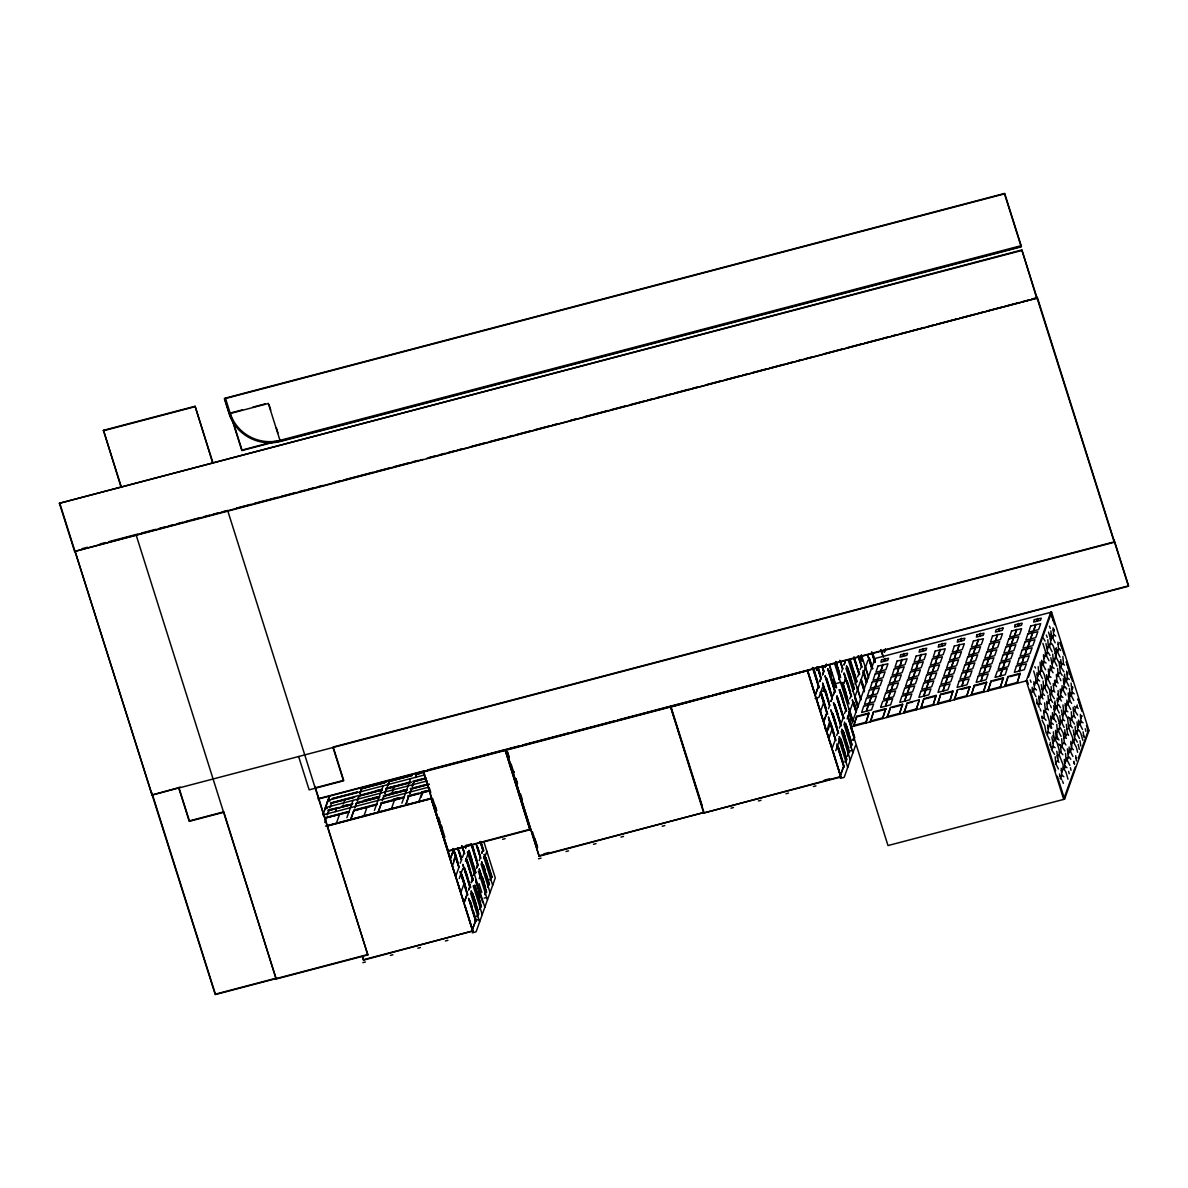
<?xml version="1.0" encoding="UTF-8"?>
<svg xmlns="http://www.w3.org/2000/svg" width="1188" height="1188" viewBox="0 0 1188 1188"><rect width="100%" height="100%" fill="white"/><g stroke="black" fill="none" stroke-linecap="round" stroke-linejoin="round"><path stroke-width="1.5" d="M1034.763 685.402L1034.882 683.026M1040.02 673.418L1040.153 671.042L1041.935 670.359L1043.435 672.616M1044.356 658.464L1044.475 656.088L1046.257 655.405L1049.049 660.691M1044.92 687.763L1045.054 685.402L1046.836 684.719L1049.628 689.99L1050.756 699.925L1048.974 700.608M1049.613 646.48L1049.746 644.104L1051.529 643.421L1053.028 645.678M1048.796 702.39L1048.915 700.029M1048.425 728.734L1048.559 726.373L1050.341 725.69L1051.84 727.947M1053.949 631.526L1054.068 629.15M1054.513 660.825L1054.647 658.464L1056.429 657.781L1059.221 663.053L1060.349 672.987L1058.567 673.67M1053.815 714.374L1053.741 719.393M1053.325 743.094L1053.459 740.718L1055.241 740.035L1056.741 742.292M1058.389 675.452L1058.508 673.091M1058.018 701.796L1058.152 699.435L1059.934 698.752L1061.433 701.009M1057.201 757.721L1057.32 755.345M1058.597 731.11L1058.716 728.734L1060.498 728.051L1063.29 733.323L1064.418 743.257L1062.636 743.94M1063.29 689.812L1063.409 687.451M1062.918 716.156L1063.052 713.78L1064.834 713.097L1067.626 718.384L1068.755 728.303L1066.973 729.001M1062.102 772.081L1062.22 769.705M1067.611 674.858L1067.745 672.497M1068.19 704.172L1068.309 701.796M1067.359 760.082L1067.492 757.721L1069.274 757.038L1070.774 759.295M1072.512 689.218L1072.645 686.857M1076.952 733.159L1077.085 730.783L1078.852 730.1L1080.367 732.357M1081.288 718.205L1081.407 715.829M1033.709 691.357L1033.842 688.981M1038.03 676.403L1038.164 674.027L1039.797 673.388L1042.529 678.675M1038.609 705.702L1039.604 702.895L1041.416 704.365M1043.302 664.419L1044.297 661.597L1046.108 663.082M1042.93 690.763L1043.064 688.387L1044.697 687.733L1047.43 693.035M1047.623 649.465L1047.757 647.089L1049.39 646.45L1052.108 651.737M1048.202 678.764L1049.197 675.957L1051.009 677.427M1047.37 734.689L1048.38 731.867L1050.192 733.352M1052.88 637.481L1053.89 634.659L1055.701 636.144M1052.523 663.825L1052.657 661.449L1054.291 660.81L1057.008 666.097M1051.707 719.735L1051.84 717.374M1052.271 749.049L1053.281 746.227L1055.092 747.712M1057.78 651.841L1058.79 649.019M1056.964 707.751L1057.097 705.375L1058.731 704.736L1060.587 707.751M1056.147 763.676L1056.281 761.3M1061.285 692.797L1061.433 690.436L1063.052 689.783L1065.785 695.084M1061.864 722.111L1062.874 719.289L1064.686 720.774M1061.033 778.021L1061.181 775.66M1066.557 680.813L1067.552 677.992L1069.378 679.477M1065.725 736.738L1065.874 734.362M1065.369 763.082L1065.502 760.706L1067.136 760.068L1069.853 765.354M1071.457 695.173L1072.452 692.352L1074.279 693.837M1070.626 751.098L1071.635 748.277L1073.447 749.762M1074.962 736.144L1075.095 733.768L1076.714 733.13L1079.447 738.416M1077.264 704.989L1076.269 707.81L1074.442 706.325M1080.219 724.16L1081.229 721.339L1083.04 722.824M1032.327 692.218L1032.194 687.258M1036.976 682.358L1037.97 679.536L1039.678 681.051M1041.876 696.703L1042.871 693.896L1044.579 695.411M1046.569 655.42L1046.717 653.044L1048.187 652.435L1050.014 655.464M1050.89 640.466L1051.038 638.09L1052.509 637.481L1055.182 642.797M1051.469 669.78L1051.618 667.404M1050.786 723.314L1050.92 728.274M1054.974 710.736L1055.122 708.36L1056.592 707.766L1059.251 713.067M1055.538 740.05L1055.687 737.674L1057.157 737.065L1058.983 740.094M1055.79 764.27L1055.182 756.711M1060.231 698.752L1061.24 695.93L1062.933 697.445M1059.874 725.096L1060.008 722.72L1061.493 722.111L1064.151 727.427M1064.567 683.798L1064.7 681.437L1066.185 680.828L1068.844 686.129M1065.131 713.112L1066.141 710.29L1067.834 711.805M1064.314 769.037L1065.309 766.215L1067.017 767.73M1068.636 754.083L1068.784 751.707L1070.254 751.098L1072.927 756.414M1075.125 708.018L1074.977 710.394L1073.506 711.003M1073.907 742.099L1074.041 739.723L1075.511 739.114L1077.338 742.144M1078.229 727.145L1078.377 724.769L1079.847 724.16L1082.52 729.477M426.655 458.449L1037.05 298.114L74.592 551.455L59.4 503.296L1021.858 249.955L1114.255 542.263L152.005 795.039L59.608 502.732M121.131 487.392L103.46 430.323L195.099 406.251L212.949 462.845M74.592 551.455L187.897 521.176M74.903 550.564L215.251 994.594L277.502 978.244M212.786 463.32L195.099 406.251M152.005 795.039L179.106 787.495M329.551 795.678L324.844 808.865L327.398 808.196M322.958 814.923L329.744 795.886M357.41 792.307L332.195 798.633L357.291 791.936M327.16 814.983L328.838 810.261L336.605 808.434M324.784 822.438L326.314 817.804L349.287 811.775M327.858 813.825L328.913 810.483L351.886 804.454M329.848 807.87L331.526 803.162L354.499 797.118M335.491 811.582L336.546 808.241M315.013 786.471L367.834 954.929L276.18 979.016L223.923 812.31M336.531 822.898L339.694 814.018M343.228 804.083L344.921 799.361M346.911 817.626L353.059 800.37M376.774 804.558L353.801 810.587L350.638 819.468L375.378 812.978M354.737 807.974L356.415 803.266L379.388 797.222M357.336 800.653L359.014 795.93L381.987 789.901M359.949 793.332L361.627 788.609L386.367 782.12M350.698 819.661L353.801 810.587M355.346 806.593L356.415 803.266M357.395 800.846L359.014 795.93M360.009 793.525L361.627 788.609M364.033 815.681L367.196 806.786M374.413 810.409L383.16 785.832M404.276 797.326L381.289 803.37L378.126 812.25L402.881 805.746M382.224 800.757L383.902 796.034L406.875 790.005M384.838 793.435L386.442 788.49L394.134 786.471L392.515 791.371M387.436 786.1L389.115 781.392L412.088 775.348M378.185 812.444L381.289 803.37M382.848 799.375L383.902 796.034M384.897 793.629L386.442 788.49M387.496 786.293L389.115 781.392M392.456 791.178L394.134 786.471M391.52 808.449L394.683 799.569M401.9 803.177L410.647 778.615M429.997 790.569L408.791 796.138L405.628 805.033L428.66 799.182M409.712 793.539L411.39 788.817L429.076 784.169M412.325 786.204L414.003 781.496L426.373 778.244M415.488 777.308L416.617 774.175L421.918 772.779M405.687 805.226L408.791 796.138M409.771 793.718L411.39 788.817M412.385 786.397L414.003 781.496M415.548 777.501L416.617 774.175M450.089 764.448L505.152 749.984L529.967 829.773L448.262 851.247L423.255 771.977L428.779 770.047M419.008 801.232L422.171 792.351M421.116 797.178L422.69 792.738M325.467 826.076L431.096 798.321L472.913 930.932L363.513 960.142L362.592 956.088M472.735 931.451L431.096 798.321M448.262 851.247L423.997 773.21M453.489 850.029L450.311 858.909L453.682 849.969M453.504 860.973L454.559 858.018M452.524 865.636L455.687 856.756M455.761 876.254L458.924 867.359L452.97 848.499M460.216 863.231L461.523 860.038L457.736 848.039M462.459 857.424L464.137 852.717L461.969 845.856M465.622 848.529L466.542 845.44M459.266 878.481L462.8 868.562M465.414 861.226L468.013 853.905M529.967 829.773L505.152 749.984M539.144 856.236L505.925 749.791L539.144 856.236L703.905 812.488L539.337 855.716M460.944 892.307L464.107 883.427M460.305 871.754L467.329 894.029L463.973 902.969L467.136 894.089L460.098 871.799M468.621 889.901L469.735 886.768L462.711 864.478M471.235 882.58L472.349 879.432L465.859 858.865M473.834 875.259L474.962 872.111L468.473 851.544M476.447 867.923L477.561 864.79L471.072 844.208M481.66 853.281L482.788 850.133L480.071 841.564M468.815 889.857L469.943 886.708L462.904 864.419M471.428 882.521L472.542 879.387L466.052 858.805M474.042 875.2L475.155 872.066L468.666 851.484M476.64 867.879L477.769 864.73L471.28 844.163M479.254 860.558L480.368 857.409L476.581 845.41M481.868 853.222L482.981 850.088L480.279 841.52M512.8 774.621L513.855 771.665M513.008 774.576L514.062 771.606M484.259 858.597L486.857 851.276M479.254 878.719L480.739 874.056M468.711 898.41L475.735 920.7L472.379 929.64L475.542 920.759L468.518 898.47M477.027 916.572L478.155 913.438L471.116 891.149M479.64 909.251L480.754 906.102L474.264 885.535M484.853 894.594L485.981 891.46L479.492 870.878M487.466 887.273L488.58 884.139L481.556 861.849M490.08 879.952L491.193 876.803L484.169 854.514M477.234 916.527L478.348 913.379L471.324 891.089M479.833 909.191L480.962 906.058L474.472 885.476M485.06 894.549L486.174 891.401L479.165 869.067M487.659 887.228L488.788 884.08L481.749 861.79M490.273 879.892L491.387 876.759L484.362 854.469M703.727 813.008L670.492 706.548L704.113 812.904L840.807 776.997L807.588 670.537L757.87 683.605M704.618 697.594L670.7 706.979L807.588 670.537M704.113 812.904L841 776.477M816.483 669.987L817.582 666.914L816.601 670.344M819.72 681.57L820.819 678.496L817.136 666.839M813.186 669.096L818.591 686.248L815.22 695.188L818.384 686.293L812.444 667.433M819.913 681.526L820.997 678.452L817.314 666.78M822.482 674.799L823.611 671.651L821.977 666.513M825.096 667.463L826.209 664.33M822.69 674.739L823.804 671.591L822.185 666.453M825.289 667.418L826.417 664.27M822.467 687.436L818.933 697.356L815.116 698.366M823.046 691.386L824.368 688.194L823.254 691.342M820.611 711.196L823.774 702.316M820.507 692.337L826.996 712.919L823.64 721.859L826.803 712.963L820.314 692.396M830.902 701.455L832.016 698.321L824.992 676.031M833.501 694.134L834.629 691L827.591 668.71M838.728 679.491L839.842 676.343L835.52 662.622M843.94 664.835L845.262 661.642L844.133 664.79M828.481 708.731L829.61 705.598L822.601 683.249M831.095 701.41L832.209 698.262L825.185 675.972M833.144 695.663L834.822 690.941L827.798 668.651M838.921 679.432L840.035 676.299L835.713 662.577M841.535 672.111L842.648 668.963L839.946 660.394M843.94 683.011L845.826 678.244L844.148 682.952M827.011 731.08C833.679 703.89 827.412 746.495 824.472 724.517L832.253 748.47M829.016 737.867L832.179 728.986M832.045 748.529L835.416 739.589L828.392 717.24M836.708 735.461L838.015 732.268L830.991 709.979M839.307 728.125L840.629 724.932L833.605 702.643M841.564 722.319L843.242 717.611L836.753 697.044M844.52 713.483L845.841 710.29L839.352 689.708M849.747 698.826L851.054 695.633L844.044 673.299M852.345 691.505L853.667 688.312L846.643 666.023M854.959 684.184L856.281 680.991L849.791 660.409M857.573 676.863L858.879 673.655L854.024 658.226M860.171 669.527L861.493 666.334L858.256 656.043M835.758 750.697L839.292 740.777M847.118 718.799L852.331 704.157M854.944 696.821L867.983 660.201M850.623 727.026L875.021 658.494L1051.588 612.117L1088.965 730.65L1064.567 799.168L888 845.559L850.623 727.026L1027.189 680.635L1028.303 684.184M1036.842 298.678L1021.858 249.955M853.623 726.076L856.726 716.26L868.933 713.052L865.844 722.868L868.933 713.052M854.172 724.532L856.726 716.26M836.798 743.97L843.822 766.26L840.465 775.2L843.629 766.305L837.139 745.737M845.114 762.132L846.227 758.984L839.203 736.694M847.727 754.796L848.841 751.662L841.817 729.373M850.326 747.475L851.454 744.327L844.416 722.052M852.939 740.154L854.053 737.006L847.564 716.438M884.243 652.257L885.357 649.108M845.307 762.072L846.435 758.924L839.396 736.649M847.356 756.325L849.034 751.603L842.01 729.313M850.534 747.43L851.648 744.282L845.158 723.715M853.133 740.094L854.261 736.961L847.772 716.379M884.436 652.197L885.55 649.064M884.897 658.523L884.273 661.107L885.134 658.464M875.348 686.798L877.308 680.442L875.111 686.857M881.065 670.73L883.04 664.374L880.828 670.789M855.523 745.47L844.163 777.368L840.347 778.378M873.522 711.85L870.433 721.665L873.522 711.85L885.743 708.642L882.639 718.443L885.743 708.642M880.635 707.172L882.729 701.262L892.663 698.663L890.644 704.826L880.709 707.439M894.445 681.778L896.405 675.423L894.193 681.838M900.162 665.711L902.123 659.355L899.925 665.77M890.51 708.033L887.228 717.24L890.317 707.439L902.538 704.232L899.45 714.033L902.538 704.232M923.076 648.5L922.467 651.069L923.462 648.886M913.542 676.759L915.503 670.418L913.29 676.833M919.26 660.691L921.22 654.35L919.007 660.766M906.771 705.152L904.023 712.83L907.127 703.029L919.349 699.821L916.245 709.622L919.349 699.821M923.655 695.47L926.001 689.5L924.041 695.841M932.625 671.74L934.585 665.399L932.387 671.814M938.342 655.672L940.317 649.331L938.104 655.746M923.922 698.618L920.834 708.419L923.922 698.618L936.144 695.396L933.055 705.212L936.144 695.396M940.733 694.193L937.629 704.009L940.733 694.193L952.939 690.985L949.851 700.801L952.939 690.985M961.27 638.476L960.647 641.045L961.508 638.402M943.138 690.837L945.099 684.481L942.901 690.896M951.722 666.735L953.682 660.38L951.469 666.795M957.439 650.668L959.399 644.312L957.201 650.727M957.528 689.783L954.439 699.598L957.528 689.783L969.75 686.575L966.661 696.376L969.75 686.575M970.819 661.716L972.779 655.36L970.566 661.775M976.536 645.648L978.496 639.293L976.284 645.708M971.235 695.173L974.323 685.372L986.545 682.164L983.456 691.965L986.545 682.164M971.784 693.644L974.323 685.372M989.901 656.697L991.861 650.356L989.663 656.771M995.633 640.629L997.593 634.288L995.381 640.703M1003.088 628.17L1002.33 630.293L995.455 632.105L996.123 629.714L1002.999 627.903M991.134 680.962L988.03 690.763L991.134 680.962L1003.355 677.754L1000.251 687.555L1003.355 677.754M995.188 677.086L997.281 671.175L1007.216 668.562L1005.197 674.739L995.262 677.353M1018.547 623.418L1017.923 625.987L1018.933 623.804M1000.415 675.794L1002.375 669.438L1000.177 675.853M1008.998 651.692L1010.958 645.336L1008.746 651.752M1014.715 635.625L1016.676 629.269L1014.478 635.684M1008.122 677.13L1004.84 686.352L1007.929 676.551L1020.15 673.329L1017.062 683.145L1020.15 673.329M1037.629 618.413L1037.02 620.982L1038.015 618.785M1028.095 646.673L1030.055 640.317L1027.843 646.732M1033.812 630.605L1035.773 624.249L1033.56 630.665M1028.407 677.219L1051.588 612.117M1063.646 799.42L1075.318 766.839M1078.288 758.3L1088.134 730.872L1086.456 725.556M1060.453 667.508L1061.463 664.686L1060.691 659.503M1047.281 732.981L1048.276 730.16L1047.549 724.962M1082.209 715.993L1080.427 716.691M103.282 430.799L194.936 406.727M230.323 413.038L242.471 409.86M252.881 407.113L265.028 403.92M274.977 441.416L241.996 450.089L232.551 420.106M1020.878 245.738L280.086 440.332A40.154 38.15 19.6 0 1 230.22 413.335L225.542 398.515M280.606 440.971L1021.383 246.376L1004.692 193.406L224.577 398.336L229.239 413.157A41.357 39.293 19.6 0 0 233.694 422.676M59.4 503.296L1021.65 250.519M82.091 548.678L87.467 547.267M100.03 543.956L105.42 542.545M109.014 541.609L137.734 534.065M141.327 533.115L155.687 529.343M159.281 528.393L164.672 526.982M168.251 526.046L173.641 524.621M177.235 523.685L182.61 522.274M186.204 521.324L200.564 517.552M204.158 516.617L209.548 515.191M213.142 514.256L218.518 512.83M222.111 511.894L227.502 510.484M236.471 508.122L250.831 504.351M254.425 503.4L277.769 497.267M281.363 496.332L295.723 492.56M299.317 491.609L304.692 490.199M308.286 489.263L313.677 487.837M317.255 486.902L322.646 485.491M335.209 482.18L340.6 480.769M344.193 479.818L372.913 472.275M376.507 471.339L390.867 467.567M394.461 466.617L408.821 462.845M412.414 461.909L417.79 460.484M428.571 457.662L435.744 455.776M439.337 454.826L444.728 453.415M448.322 452.48L453.697 451.054M457.291 450.118L462.681 448.693M471.651 446.346L486.011 442.575M489.605 441.624L503.964 437.852M507.558 436.917L512.949 435.491M516.542 434.556L530.902 430.784M534.481 429.833L548.856 426.061M552.435 425.126L557.825 423.7M570.389 420.404L575.779 418.993M584.748 416.632L608.093 410.499M611.686 409.563L626.046 405.791M629.64 404.841L644 401.069M647.594 400.133L652.969 398.708M656.563 397.772L661.954 396.346M665.547 395.411L670.923 394M674.517 393.05L688.877 389.278M692.47 388.342L697.861 386.917M706.83 384.57L721.19 380.784M724.784 379.848L739.144 376.076M742.738 375.126L748.128 373.715M751.707 372.78L766.082 369.008M769.661 368.057L784.035 364.285M787.614 363.335L793.005 361.924M796.599 360.989L801.974 359.563M805.568 358.627L810.959 357.217M823.522 353.905L843.272 348.723M846.866 347.772L861.226 344M864.819 343.065L879.179 339.293M882.773 338.342L888.149 336.932M891.743 335.996L897.133 334.571M900.727 333.635L906.102 332.224M909.696 331.274L924.056 327.502M927.65 326.552L933.04 325.141M936.619 324.205L956.37 319.008M959.963 318.072L974.323 314.3M977.917 313.35L983.308 311.939M986.886 310.989L1001.261 307.217M1004.84 306.281L1019.2 302.509M1022.794 301.559L1028.184 300.148M1031.778 299.213L1037.332 297.312L1128.452 586.233L318.206 799.079M191.476 520.225L423.062 459.4M1112.636 542.263L333.175 747.014L343.688 780.353L314.478 788.03M223.79 811.85L189.412 820.878L178.898 787.54A36.145 34.333 19.6 0 1 180.413 787.184M223.611 812.325L189.248 821.354L178.735 788.015M318.354 798.663L424.116 770.878M427.695 769.928L519.126 745.916M522.705 744.98L569.319 732.729M572.898 731.793L614.122 720.968M617.715 720.017L709.132 696.005M712.726 695.054L1126.803 586.278M403.682 776.833L410.751 774.977M432.328 769.111L446.54 765.384M507.707 749.316L541.698 740.391M545.277 739.441L591.787 727.234M595.366 726.284L636.516 715.488M640.094 714.537L668.71 707.023M708.167 696.658L754.321 684.54M359.905 788.58L383.189 782.461M395.723 779.165L411.835 774.932M415.414 773.997L420.775 772.586M423.255 771.977L504.974 750.504M505.732 750.311L670.314 707.068M807.855 671.131L815.22 695.188M361.687 788.802L384.66 782.773M389.174 781.585L412.162 775.541M416.676 774.368L421.978 772.972M328.17 800.281L424.799 774.888M327.457 801.544L329.997 800.875M375.349 790.911L380.65 789.515M330.442 802.954L382.373 789.322M385.952 788.372L409.221 782.268M412.8 781.318L423.537 778.496M386.501 788.684L411.256 782.209M842.648 668.963L839.753 660.454M354.559 797.311L331.526 803.162M359.073 796.123L382.061 790.094M386.575 788.906L411.315 782.402M414.063 781.689L426.433 778.437M861.493 666.334L858.048 656.103M325.571 807.602L427.338 780.858M363.825 800.356L369.201 798.945M372.78 798.009L378.155 796.599M390.689 793.302L396.05 791.891M341.713 806.385L347.015 804.989M369.216 799.168L374.517 797.772M400.237 791.015L405.539 789.619M327.843 810.275L338.58 807.454M342.159 806.518L352.91 803.697M356.489 802.761L379.759 796.643M383.338 795.708L406.608 789.589M410.187 788.654L424.517 784.882M351.96 804.647L328.838 810.261M356.474 803.459L379.447 797.415M383.962 796.227L406.935 790.198M411.449 789.01L429.135 784.362M858.879 673.655L853.816 658.286M323.374 814.82L428.17 787.288M393.451 799.212L398.812 797.801M394.089 799.272L399.406 797.876M421.591 792.04L426.893 790.659M325.23 817.611L346.718 811.968M353.876 810.082L377.145 803.964M380.724 803.029L404.009 796.91M407.588 795.975L418.325 793.153M421.903 792.203L427.279 790.792M836.723 683.367L840.54 682.358M349.346 811.968L326.314 817.804M353.861 810.78L376.834 804.751M381.348 803.563L404.336 797.519M408.85 796.331L430.056 790.763M856.281 680.991L849.583 660.469M1053.103 630.011L1053.994 629.774M326.745 825.957L347.95 820.388M327.071 826.12L430.902 798.841M431.363 798.915L438.936 822.913M816.26 697.802L823.64 721.859M853.667 688.312L846.435 666.082M1050.043 638.951L1051.514 638.342L1050.89 630.783M851.054 695.633L843.836 673.403M1048.766 644.965L1050.548 644.267L1050.623 639.263L1048.529 632.075M1058.003 644.371L1058.894 644.134M1046.776 647.95L1048.395 647.297L1047.801 639.738M829.61 705.598L822.928 685.075M1045.707 653.905L1047.192 653.296L1047.326 650.92L1045.945 643.391M1054.944 653.311L1056.414 652.702L1056.281 647.742M1043.51 656.949L1045.292 656.266L1045.366 651.247L1042.856 643.317M845.841 710.29L839.159 689.768M1053.667 659.31L1055.449 658.627L1055.523 653.623L1053.429 646.421M1051.677 662.31L1053.296 661.657L1052.702 654.098M843.242 717.611L836.545 697.089M1040.45 665.889L1041.921 665.28L1041.787 660.32M439.768 825.571L447.341 849.583M441.297 825.17L442.456 830.293M522.289 803.905L524.383 810.572M856.904 716.854L869.126 713.646M875.452 711.983L885.921 709.236M892.262 707.573L902.731 704.826M912.547 702.242L907.127 703.029M924.115 699.197L936.337 695.99M942.663 694.327L953.132 691.579M961.211 689.456L969.928 687.169M974.516 685.966L986.738 682.758M993.064 681.095L1003.533 678.333M1009.859 676.685L1020.344 673.923M1062.666 663.647L1064.478 665.117M1052.464 666.958L1054.172 668.473M1050.608 668.25L1052.078 667.656L1052.226 665.28L1050.845 657.751M1039.173 671.903L1040.955 671.205L1040.064 662.162M1060.661 666.631L1063.943 671.784M840.629 724.932L833.397 702.702M1048.41 671.294L1050.177 670.611L1050.266 665.607M1037.183 674.888L1038.802 674.235L1038.223 666.676M853.444 725.482L865.666 722.274M870.24 721.071L882.461 717.864M887.035 716.661L899.257 713.439M903.845 712.236L916.067 709.028M920.641 707.825L932.862 704.618M937.451 703.415L949.672 700.207M954.246 699.004L966.468 695.797M971.042 694.579L983.263 691.371M987.852 690.169L1000.073 686.961M1004.647 685.758L1016.869 682.551M838.015 732.268L830.798 710.023M1036.129 680.843L1037.599 680.234L1036.976 672.675M1066.765 673.344L1067.67 673.106M1056.578 676.655L1058.196 676.017L1057.602 668.443M1035.773 682.58L1036.664 682.343L1038.564 685.357L1040.673 692.545L1040.599 697.549L1038.817 698.232M1045.351 680.249L1046.821 679.64L1046.687 674.68M1033.916 683.887L1035.698 683.204L1035.773 678.185L1033.664 670.997M835.416 739.589L828.719 719.067M1065.71 679.298L1067.329 678.66L1066.735 671.086M1034.703 688.535L1036.515 690.02M1044.074 686.248L1045.856 685.565L1045.93 680.546L1043.836 673.358M1032.847 689.842L1034.481 689.189L1033.887 681.63M1054.127 684.63L1055.033 684.392L1056.533 686.649M1063.706 682.283L1065.176 681.689L1064.567 674.131M1053.311 685.654L1055.078 684.971L1055.167 679.952M1042.084 689.248L1043.703 688.595L1043.123 681.021M1064.285 686.991L1065.19 686.753L1066.69 689.025M1053.073 690.584L1054.885 692.055M1062.428 688.298L1064.21 687.614L1063.319 678.556M465.518 845.574L470.879 844.163M448.44 850.727L530.16 829.254M1041.015 695.188L1042.5 694.594L1042.633 692.218L1041.252 684.689M1071.665 687.704L1072.571 687.466M1051.068 693.569L1054.35 698.722M1060.439 691.282L1062.072 690.644L1062.042 685.654M833.085 751.143L840.465 775.2M1050.251 694.594L1051.722 694L1051.098 686.441M502.598 839.307L505.123 838.639M849.598 751.024L852.152 750.356M464.137 852.717L461.776 845.915M1049.791 699.584L1050.697 699.346L1052.598 702.346M1068.606 696.643L1070.076 696.034L1069.467 688.476M1057.171 700.281L1058.954 699.598L1058.062 690.54M1046.984 703.593L1048.603 702.954L1048.009 695.381M461.523 860.038L457.543 848.098M1069.185 701.351L1070.091 701.113L1071.591 703.37M1067.329 702.657L1069.111 701.974L1068.22 692.916M480.368 857.409L476.388 845.455M1056.117 706.236L1057.736 705.598L1057.142 698.024M1045.915 709.548L1047.385 708.939L1046.776 701.38M1065.339 705.642L1066.973 705.004L1066.943 700.014M1044.534 711.567L1045.44 711.33L1046.94 713.587M1054.112 709.221L1055.597 708.627L1054.974 701.054M1043.717 712.592L1045.499 711.909L1044.594 702.851M458.924 867.359L453.311 850.266M1054.692 713.929L1055.597 713.691L1057.498 716.706L1059.607 723.893L1059.518 728.897L1057.751 729.595M1064.285 711.597L1065.755 710.988L1065.131 703.43M1043.48 717.522L1046.093 720.329M1052.85 715.235L1054.617 714.552L1053.726 705.494M1074.338 709.964L1077.62 715.117M1052.702 716.928L1056.191 722.022M1062.072 714.641L1063.854 713.958L1062.963 704.9M1050.845 718.22L1052.479 717.582L1052.449 712.592M543.881 853.86L549.242 852.449M824.175 780.234L829.551 778.823M1073.061 715.978L1073.952 715.74L1075.467 717.998M456.593 878.912L463.973 902.969M1072.229 717.003L1074.011 716.319L1073.12 707.276M1051.647 722.868L1053.34 724.383M1061.018 720.596L1062.636 719.943L1062.77 717.582L1061.448 710.023M1049.791 724.175L1051.261 723.566L1050.638 716.008M538.506 858.746L541.03 858.092M566.008 851.529L568.517 850.86M593.495 844.297L596.02 843.643M620.982 837.08L623.507 836.426M662.236 826.254L664.745 825.586M730.962 808.196L733.486 807.528M758.449 800.964L760.973 800.311M785.951 793.747L788.461 793.094M813.438 786.53L815.963 785.862M1071.071 718.963L1074.546 724.056M1070.24 720.002L1071.873 719.349L1071.279 711.79M1059.013 723.581L1060.483 722.972L1059.874 715.414M1047.578 727.219L1049.36 726.536L1049.435 721.517L1047.341 714.33M1070.002 724.918L1072.437 727.784M1069.185 725.957L1070.655 725.348L1070.032 717.79M1077.382 725.63L1078.852 725.022L1078.719 720.062M1055.746 732.58L1057.379 731.927L1056.785 724.368M1076.105 731.63L1077.887 730.947L1076.996 721.903M1054.692 738.535L1056.162 737.926L1055.538 730.368M1064.745 736.902L1066.438 738.416M1088.134 730.872L1088.965 730.65M1074.115 734.63L1075.734 733.976L1075.14 726.417M1063.913 737.941L1065.384 737.332L1064.775 729.774M1052.479 741.579L1054.261 740.896L1053.37 731.838M1063.468 742.916L1064.374 742.678L1065.874 744.935M1073.046 740.57L1074.516 739.976L1074.665 737.6L1073.284 730.071M1051.425 747.534L1053.043 746.881L1053.177 744.505L1051.855 736.961M1061.478 745.901L1064.953 750.994M1070.834 743.629L1072.616 742.931L1072.705 737.926L1068.695 727.724M484.125 898.143L486.679 897.475M1051.276 749.212L1054.558 754.365M1060.646 746.94L1062.28 746.287L1061.686 738.728M465.013 905.583L472.379 929.64M1060.409 751.856L1062.859 754.722M1069.779 749.569L1071.413 748.93L1070.819 741.357M1059.592 752.88L1061.062 752.286L1060.439 744.728M1067.789 752.568L1069.259 751.959L1069.126 747M1057.379 755.939L1059.161 755.241L1059.236 750.237L1057.142 743.049M1066.512 758.568L1068.294 757.885L1067.403 748.826M1056.325 761.879L1057.944 761.241L1058.077 758.865L1056.756 751.321M1075.734 757.974L1076.64 757.736M1064.522 761.567L1066.141 760.914L1065.547 753.355M475.037 920.448L478.853 919.453M1063.453 767.507L1064.923 766.913L1064.314 759.355M1063.097 769.26L1064.003 769.022L1065.903 772.022L1068.012 779.209M1061.255 770.567L1063.022 769.869L1063.111 764.864L1059.102 754.662M276.507 978.11L215.414 994.163L151.975 793.035M278.111 978.08L367.998 954.469M1062.042 775.215L1063.854 776.685M363.706 959.622L472.913 930.932M1060.186 776.507L1061.82 775.868L1061.226 768.294M1060.052 778.199L1061.745 779.714M472.275 932.818L476.091 931.823L495.277 877.947L483.947 842.025M362.875 962.636L365.399 961.983M390.377 955.419L392.901 954.751M417.864 948.202L420.389 947.534M445.366 940.97L447.876 940.317M1060.29 672.408L1062.191 675.408M1043.064 698.96L1041.564 696.703L1039.782 697.386L1039.708 702.405M1043.287 638.075L1045.113 641.104M1056.949 681.422L1058.033 683.1M1054.424 680.932L1055.508 682.61L1056.978 682.001L1056.37 674.442M1047.356 708.36L1048.44 710.023M1033.322 691.357L1035.995 696.673M1038.223 705.717L1039.307 707.395M1042.099 720.344L1044.757 725.66L1046.138 733.189M1046.999 734.704L1049.657 740.005M1055.761 763.676L1058.434 768.992M1050.979 634.273L1052.033 635.966L1053.667 635.313L1053.073 627.754M1059.548 648.811L1060.602 650.504M1055.88 648.633L1056.934 650.311L1058.567 649.673L1057.973 642.099M1069.556 691.98L1070.611 693.658L1072.229 693.005L1071.041 683.1M1058.152 675.423L1059.206 677.115M1077.085 706.786L1078.14 708.464M1041.386 661.211L1042.44 662.904L1044.074 662.251L1043.48 654.692M1078.318 720.953L1079.372 722.631L1081.006 721.992L1080.412 714.419M1046.286 675.571L1047.341 677.249L1048.974 676.611L1048.38 669.037M1083.218 735.313L1084.273 736.991M1051.187 689.931L1052.241 691.609L1053.875 690.971L1053.281 683.397M1048.559 702.36L1049.613 704.053M1067.492 733.724L1068.547 735.402M1064.864 733.263L1065.918 734.941L1067.537 734.303L1066.349 724.383M1036.693 702.509L1037.748 704.187L1039.381 703.548L1038.787 695.975M1073.625 762.25L1074.68 763.929M1041.594 716.869L1042.648 718.547L1044.282 717.908L1043.688 710.335M1057.899 760.662L1058.954 762.34M1059.978 661.657L1061.834 664.671L1063.468 664.033L1062.874 656.459M1063.839 676.284L1064.656 677.62M1068.383 716.988L1069.185 718.309M1054.246 703.222L1055.063 704.558M1058.79 743.911L1059.592 745.247M1049.553 744.505L1050.37 745.841M1057.558 694.208L1059.384 697.237L1060.854 696.628L1060.231 689.07M1034.778 666.691L1035.52 668.042M1052.865 735.506L1053.608 736.857M1053.058 672.764L1051.157 669.765L1049.375 670.448L1049.301 675.467M1080.753 733.1L1082.862 740.287M1076.387 747.356L1073.596 742.084L1071.814 742.767L1071.739 747.787M1046.346 635.105L1047.222 637.392M1060.023 678.452L1060.884 680.724M1070.685 709.429L1067.953 704.142L1066.334 704.781L1066.349 709.771M1050.43 705.39L1051.291 707.662M1061.092 736.367L1058.36 731.08L1056.741 731.719L1057.32 739.292M1049.435 626.165L1050.281 628.437M1060.082 657.157L1057.409 651.841L1055.939 652.45L1056.073 657.409M1073.744 700.489L1071.086 695.188L1069.601 695.782L1069.735 700.742M1045.589 669.735L1042.916 664.419L1041.445 665.028L1041.579 669.987M1050.489 684.095L1047.816 678.779L1046.346 679.388L1046.48 684.347M1030.248 680.026L1031.095 682.313M1040.049 708.746L1040.896 711.033M1062.488 781.065L1063.334 783.352M1114.225 540.258L1128.6 585.818M1054.647 624.725L1050.741 612.34L1026.269 680.887L1063.72 799.39M1060.231 642.411L1064.136 654.796M1066.364 661.879L1072.512 681.333M1078.08 699.019L1081.986 711.404M1050.667 612.355L1053.459 621.205M1060.156 642.441L1061.834 647.742M1066.289 661.894L1071.309 677.813M1078.006 699.049L1080.798 707.899M1029.981 689.486L1055.642 770.864M1057.32 776.18L1064.567 799.168M881.244 650.133L883.471 657.202M880.59 649.569L882.951 656.385M872.868 653.682L875.096 660.736M872.126 652.435L874.903 661.256M871.784 652.167L875.021 662.459M871.576 652.227L874.828 662.518M869.542 658.464L872.794 668.74M868.963 657.989L872.586 668.799M868.086 656.073L871.873 668.072M867.893 656.118L871.68 668.116M865.488 666.973L868.28 675.809M861.345 654.736L868.636 677.873M861.166 655.895L862.755 661.226M860.78 655.999L862.429 661.211M860.572 656.073L862.384 661.315M858.924 656.221L860.587 661.523M863.928 672.126L866.705 680.947M858.731 656.741L862.072 667.344M863.75 672.646L866.527 681.466M862.874 670.715L866.661 682.714M863.216 672.482L866.468 682.773M854.187 657.246L856.86 665.325M857.974 668.844L859.652 674.145M861.315 679.447L864.419 689.01M853.89 657.009L859.459 674.665M861.137 679.967L864.478 690.555M860.81 679.759L864.047 690.05M860.602 679.803L864.389 691.817M850.356 660.29L857.038 681.466M850.177 660.81L856.86 681.986M857.112 687.184L861.018 699.554M848.499 660.795L860.81 699.851M849.717 673.551L851.336 678.704M847.757 667.611L854.439 688.802M847.564 668.131L854.246 689.322M854.499 694.505L858.404 706.89M845.886 668.116L857.647 705.405M854.766 697.98L857.454 706.771M847.103 680.887L848.722 686.025M853.92 702.405L856.088 709.251M846.91 680.932L850.148 690.822M854.053 703.192L855.716 708.479M841.059 663.097L842.723 668.399M844.252 673.24L851.633 696.643M853.311 701.945L856.088 710.766M852.449 700.014L856.221 712.013M852.241 700.074L856.028 712.072M836.085 661.538L837.169 664.968M843.421 684.778L846.123 693.346M835.892 661.582L839.188 671.666M843.094 684.021L847.549 698.158M835.669 661.597L840.673 677.487M842.901 684.54L849.034 703.964M841.965 682.387L848.455 702.954L841.772 682.447M849.286 709.147L852.628 719.765M834.496 663.171L852.984 721.829M848.975 711.85L851.722 720.567M848.871 712.043L851.603 720.7M841.342 693.822L842.975 698.96M839.931 689.589L846.613 710.766M849.39 719.601L851.068 724.903M839.738 690.109L846.42 711.285M848.098 716.587L854.781 737.778M829.566 664.879L836.634 687.57M829.729 666.72L832.476 675.482M833.56 678.868L836.263 687.659M833.367 678.957L836.07 687.525M829.476 670.982L831.095 676.121M829.283 671.042L830.902 676.18M837.124 696.005L840.361 706.281M846.064 724.383L848.767 732.951M828.972 670.418L834.54 688.075M836.916 696.049L844 718.101M845.663 723.388L851.232 741.045M828.779 670.938L835.461 692.129M837.139 697.43L843.822 718.621M845.485 723.908L852.167 745.099M843.866 724.086L852.925 752.791M826.64 678.363L829.877 688.654M835.045 705.033L838.297 715.325M843.465 731.704L845.084 736.857M826.447 678.422L831.927 695.411M834.704 704.232L841.386 725.423M843.064 730.724L848.633 748.381M822.274 665.904L823.937 671.205M826.165 678.274L832.298 697.698M834.525 704.751L841.208 725.942M842.871 731.244L849.554 752.42M841.253 731.422L850.311 760.127M825.645 690.837L827.279 695.975M832.981 714.077L835.684 722.646M840.852 739.025L843.02 745.886M818.176 667.418L820.403 674.487M825.422 690.376L828.764 700.965M832.654 713.32L837.109 727.457M840.659 739.085L842.812 745.945M843.792 748.633L845.47 753.935M817.997 667.938L821.339 678.526M822.794 683.189L829.684 705.019M832.476 713.84L838.594 733.263M840.822 740.332L846.955 759.756M838.654 738.743L847.697 767.448M813.349 667.686L817.804 681.808M821.146 692.396L826.15 708.286M830.605 722.423L834.511 734.778M838.401 747.133L842.856 761.256M813.379 667.983L815.473 674.65M821.22 693.064L823.923 701.648M830.709 723.165L832.877 730.026M838.58 748.128L841.297 756.697M813.156 668.205L819.289 687.629M820.953 692.916L827.635 714.107M828.6 717.196L835.996 740.599M837.659 745.886L844.341 767.077M807.395 671.057L840.807 776.997M670.878 706.459L702.063 805.33M507.499 751.885L509.117 757.023M515.904 778.556L517.537 783.694M534.897 838.758L537.6 847.326M507.306 751.945L508.924 757.083M511.092 763.943L513.795 772.512M515.711 778.6L517.329 783.753M520.582 794.044L522.2 799.182M532.536 831.942L537.407 847.371M480.947 841.698L483.739 850.534M485.966 857.602L492.099 877.056M480.754 842.218L483.546 851.054M485.224 856.355L491.906 877.576M483.605 856.563L492.664 885.268M483.739 865.889L485.372 871.042M477.784 847.252L479.447 852.553M483.353 864.938L485.164 871.086M486.144 873.774L489.486 884.377M477.041 846.005L480.932 858.375M483.174 865.458L489.308 884.897M481.006 863.884L490.05 892.589M472.72 846.554L474.354 851.692M482.224 876.655L483.843 881.793M472.379 845.737L476.848 859.874M482.016 876.699L485.209 886.397M471.636 844.49L478.333 865.71M479.358 869.007L486.694 892.233M478.393 871.22L487.451 899.925M469.037 850.445L472.275 860.736M468.844 850.504L475.913 872.512M469.037 851.811L475.72 873.032M479.061 883.634L481.853 892.485M467.374 851.87L484.838 907.246M475.705 879.996L482.774 902.672M475.868 881.838L480.888 897.415M477.873 892.93L479.507 898.069M466.973 859.488L469.676 868.057M466.765 859.533L473.299 879.833M474.977 885.134L480.546 902.821M462.518 846.762L464.746 853.83M466.424 859.132L473.121 880.353M474.784 885.654L481.482 906.875M473.18 885.862L482.224 914.567M465.978 871.947L467.612 877.1M472.765 893.48L476.017 903.771M459.533 851.796L461.211 857.097M464.553 867.715L470.686 887.154M472.572 893.539L477.947 910.142M458.241 848.781L461.583 859.384M464.374 868.235L470.507 887.674M472.735 894.757L478.868 914.196M470.567 893.183L479.625 921.903M454.959 852.613L456.593 857.751M461.746 874.13L464.998 884.421M470.166 900.801L472.334 907.662M454.707 852.048L458.048 862.651M461.553 874.19L466.409 889.173M469.958 900.86L472.126 907.721M473.106 910.394L476.447 921.012M453.4 849.034L458.969 866.72M461.761 875.556L467.894 895.01M469.572 900.311L476.269 921.532M435.06 805.36L436.679 810.513M429.15 787.317L430.769 792.47M432.684 798.559L436.471 810.558M438.639 817.418L440.258 822.556M441.075 825.229L444.891 837.228M448.411 852.182L450.519 858.85M448.529 854.009L455.553 876.299M269.067 404.781L270.73 410.068M276.299 427.71L277.962 432.996M332.996 747.49L343.51 780.828L309.147 789.857L298.634 756.518M227.844 511.063L367.834 954.929M362.399 956.607L363.513 960.142M103.46 430.323L121.31 486.917M136.189 535.135L276.18 979.016M1078.184 744.431L1079.298 749.376M1068.591 771.368L1069.215 773.7M1076.625 748.232L1077.605 752.286M1085.312 728.779L1085.877 731.363M1080.041 740.763L1080.768 745.96M1075.719 755.716L1076.447 760.914M1070.447 767.7L1071.012 770.284M1083.129 731.823L1083.901 737.006M1050.281 742.351L1051.038 747.534M1036.619 699.019L1037.376 704.202M1074.026 761.36L1074.308 763.943M1059.533 773.937L1059.815 776.521M1041.995 715.978L1042.277 718.562M278.883 441.387A41.357 39.293 19.6 0 1 273.596 442.188M863.646 706.281L861.627 712.458L871.547 709.845L873.655 703.935L863.646 706.281M866.498 698.247L864.478 704.425L874.413 701.811L876.506 695.901L866.498 698.247M869.364 690.213L867.344 696.391L877.264 693.777L879.372 687.867L869.364 690.213M872.215 682.179L870.21 688.357L880.13 685.743L882.239 679.833L872.215 682.179M875.081 674.145L873.061 680.323L882.996 677.709L885.09 671.799L875.081 674.145M877.947 666.112L875.927 672.289L885.847 669.676L887.956 663.765L877.947 666.112M881.57 659.8L880.902 662.191L887.778 660.394L888.535 658.271L881.57 659.8M868.487 704.603L866.527 710.959L868.487 704.603M871.353 696.569L869.378 702.925L871.353 696.569M874.205 688.535L872.244 694.891L874.205 688.535M879.937 672.467L877.962 678.823L879.937 672.467M885.595 693.228L883.575 699.405L893.495 696.792L895.604 690.896L885.595 693.228M888.461 685.194L886.441 691.371L896.361 688.758L898.47 682.862L888.461 685.194M891.312 677.16L889.292 683.338L899.227 680.724L901.321 674.829L891.312 677.16M894.178 669.126L892.158 675.304L902.078 672.69L904.187 666.795L894.178 669.126M897.029 661.092L895.01 667.27L904.944 664.656L907.053 658.761L897.029 661.092M900.667 654.796L899.999 657.187L906.86 655.375L907.617 653.251L900.667 654.796M887.585 699.598L885.609 705.939L887.585 699.598M890.436 691.565L888.476 697.905L890.436 691.565M893.302 683.531L891.342 689.872L893.302 683.531M899.019 667.463L897.059 673.804L899.019 667.463M903.994 653.519L903.37 656.088L903.994 653.519M901.826 696.257L899.806 702.42L909.741 699.821L911.835 693.911L901.826 696.257M904.692 688.223L902.672 694.386L912.592 691.787L914.701 685.877L904.692 688.223M907.543 680.189L905.523 686.352L915.458 683.753L917.552 677.843L907.543 680.189M910.409 672.156L908.389 678.318L918.309 675.72L920.418 669.809L910.409 672.156M913.26 664.122L911.255 670.284L921.175 667.686L923.284 661.775L913.26 664.122M916.126 656.088L914.107 662.251L924.041 659.652L926.135 653.742L916.126 656.088M919.764 649.777L919.081 652.167L925.957 650.356L926.714 648.232L919.764 649.777M906.667 694.579L904.707 700.935L906.667 694.579M909.533 686.545L907.573 692.901L909.533 686.545M912.399 678.511L910.424 684.867L912.399 678.511M918.116 662.444L916.156 668.799L918.116 662.444M920.923 691.238L918.903 697.415L928.823 694.802L930.932 688.892L920.923 691.238M923.774 683.204L921.754 689.382L931.689 686.768L933.783 680.858L923.774 683.204M926.64 675.17L924.62 681.348L934.54 678.734L936.649 672.824L926.64 675.17M929.506 667.136L927.486 673.314L937.406 670.7L939.515 664.79L929.506 667.136M932.357 659.102L930.338 665.28L940.272 662.666L942.366 656.756L932.357 659.102M935.223 651.069L933.204 657.246L943.124 654.633L945.232 648.722L935.223 651.069M938.847 644.757L938.178 647.148L945.054 645.351L945.811 643.213L938.847 644.757M928.63 681.526L926.655 687.882L928.63 681.526M931.481 673.492L929.521 679.848L931.481 673.492M937.213 657.424L935.238 663.78L937.213 657.424M942.173 643.48L941.549 646.049L942.173 643.48M940.005 686.219L937.985 692.396L947.92 689.783L950.029 683.872L940.005 686.219M942.871 678.185L940.851 684.362L950.786 681.749L952.88 675.838L942.871 678.185M945.737 670.151L943.718 676.328L953.637 673.715L955.746 667.805L945.737 670.151M948.588 662.117L946.569 668.295L956.503 665.681L958.597 659.771L948.588 662.117M951.454 654.083L949.435 660.261L959.355 657.647L961.463 651.737L951.454 654.083M954.32 646.049L952.301 652.227L962.221 649.613L964.329 643.703L954.32 646.049M957.944 639.738L957.276 642.129L964.151 640.332L964.908 638.208L957.944 639.738M947.712 676.507L945.752 682.862L947.712 676.507M950.578 668.473L948.618 674.829L950.578 668.473M956.295 652.405L954.335 658.761L956.295 652.405M959.102 681.199L957.083 687.377L967.017 684.778L969.111 678.868L959.102 681.199M961.968 673.165L959.949 679.343L969.868 676.744L971.977 670.834L961.968 673.165M964.819 665.131L962.8 671.309L972.734 668.71L974.828 662.8L964.819 665.131M967.685 657.098L965.666 663.275L975.586 660.677L977.694 654.766L967.685 657.098M970.551 649.064L968.532 655.241L978.452 652.643L980.56 646.732L970.551 649.064M973.403 641.03L971.383 647.208L981.318 644.609L983.412 638.699L973.403 641.03M977.041 634.734L976.358 637.124L983.233 635.313L983.991 633.189L977.041 634.734M963.943 679.536L961.983 685.877L963.943 679.536M966.809 671.502L964.849 677.843L966.809 671.502M969.675 663.468L967.7 669.809L969.675 663.468M975.393 647.401L973.432 653.742L975.393 647.401M980.352 633.456L979.744 636.026L980.352 633.456M978.199 676.195L976.18 682.358L986.099 679.759L988.208 673.848L978.199 676.195M981.05 668.161L979.031 674.324L988.965 671.725L991.074 665.815L981.05 668.161M983.916 660.127L981.897 666.29L991.832 663.691L993.925 657.781L983.916 660.127M986.783 652.093L984.763 658.256L994.683 655.657L996.791 649.747L986.783 652.093M989.634 644.059L987.614 650.222L997.549 647.623L999.643 641.713L989.634 644.059M992.5 636.026L990.48 642.188L1000.4 639.59L1002.509 633.679L992.5 636.026M983.04 674.517L981.08 680.873L983.04 674.517M985.906 666.483L983.946 672.839L985.906 666.483M988.758 658.449L986.797 664.805L988.758 658.449M994.49 642.381L992.515 648.737L994.49 642.381M999.45 628.437L998.826 631.006L999.45 628.437M1000.148 663.142L998.128 669.319L1008.063 666.706L1010.156 660.795L1000.148 663.142M1003.014 655.108L1000.994 661.285L1010.914 658.672L1013.022 652.761L1003.014 655.108M1005.865 647.074L1003.845 653.251L1013.78 650.638L1015.874 644.728L1005.865 647.074M1008.731 639.04L1006.711 645.218L1016.631 642.604L1018.74 636.694L1008.731 639.04M1011.597 631.006L1009.577 637.184L1019.497 634.57L1021.606 628.66L1011.597 631.006M1015.22 624.695L1014.552 627.086L1021.428 625.289L1022.185 623.151L1015.22 624.695M1004.989 661.464L1003.028 667.819L1004.989 661.464M1007.855 653.43L1005.894 659.786L1007.855 653.43M1013.572 637.362L1011.612 643.718L1013.572 637.362M1016.379 666.156L1014.359 672.334L1024.294 669.72L1026.387 663.825L1016.379 666.156M1019.245 658.122L1017.225 664.3L1027.145 661.686L1029.254 655.791L1019.245 658.122M1022.096 650.088L1020.076 656.266L1030.011 653.652L1032.12 647.757L1022.096 650.088M1024.962 642.055L1022.942 648.232L1032.877 645.619L1034.971 639.723L1024.962 642.055M1027.828 634.021L1025.808 640.198L1035.728 637.585L1037.837 631.689L1027.828 634.021M1030.679 625.987L1028.66 632.164L1038.594 629.551L1040.688 623.655L1030.679 625.987M1034.317 619.676L1033.634 622.081L1040.51 620.27L1041.267 618.146L1034.317 619.676M1021.22 664.478L1019.259 670.834L1021.22 664.478M1024.086 656.444L1022.125 662.8L1024.086 656.444M1026.952 648.41L1024.992 654.766L1026.952 648.41M1032.669 632.343L1030.709 638.699L1032.669 632.343M1004.513 193.882L224.398 398.812L229.076 413.632A41.357 39.293 19.6 0 0 280.442 441.446L1021.22 246.852L1004.513 193.882M268.339 403.489L230.145 413.513L241.832 450.564L280.026 440.525L268.339 403.489"/></g></svg>
